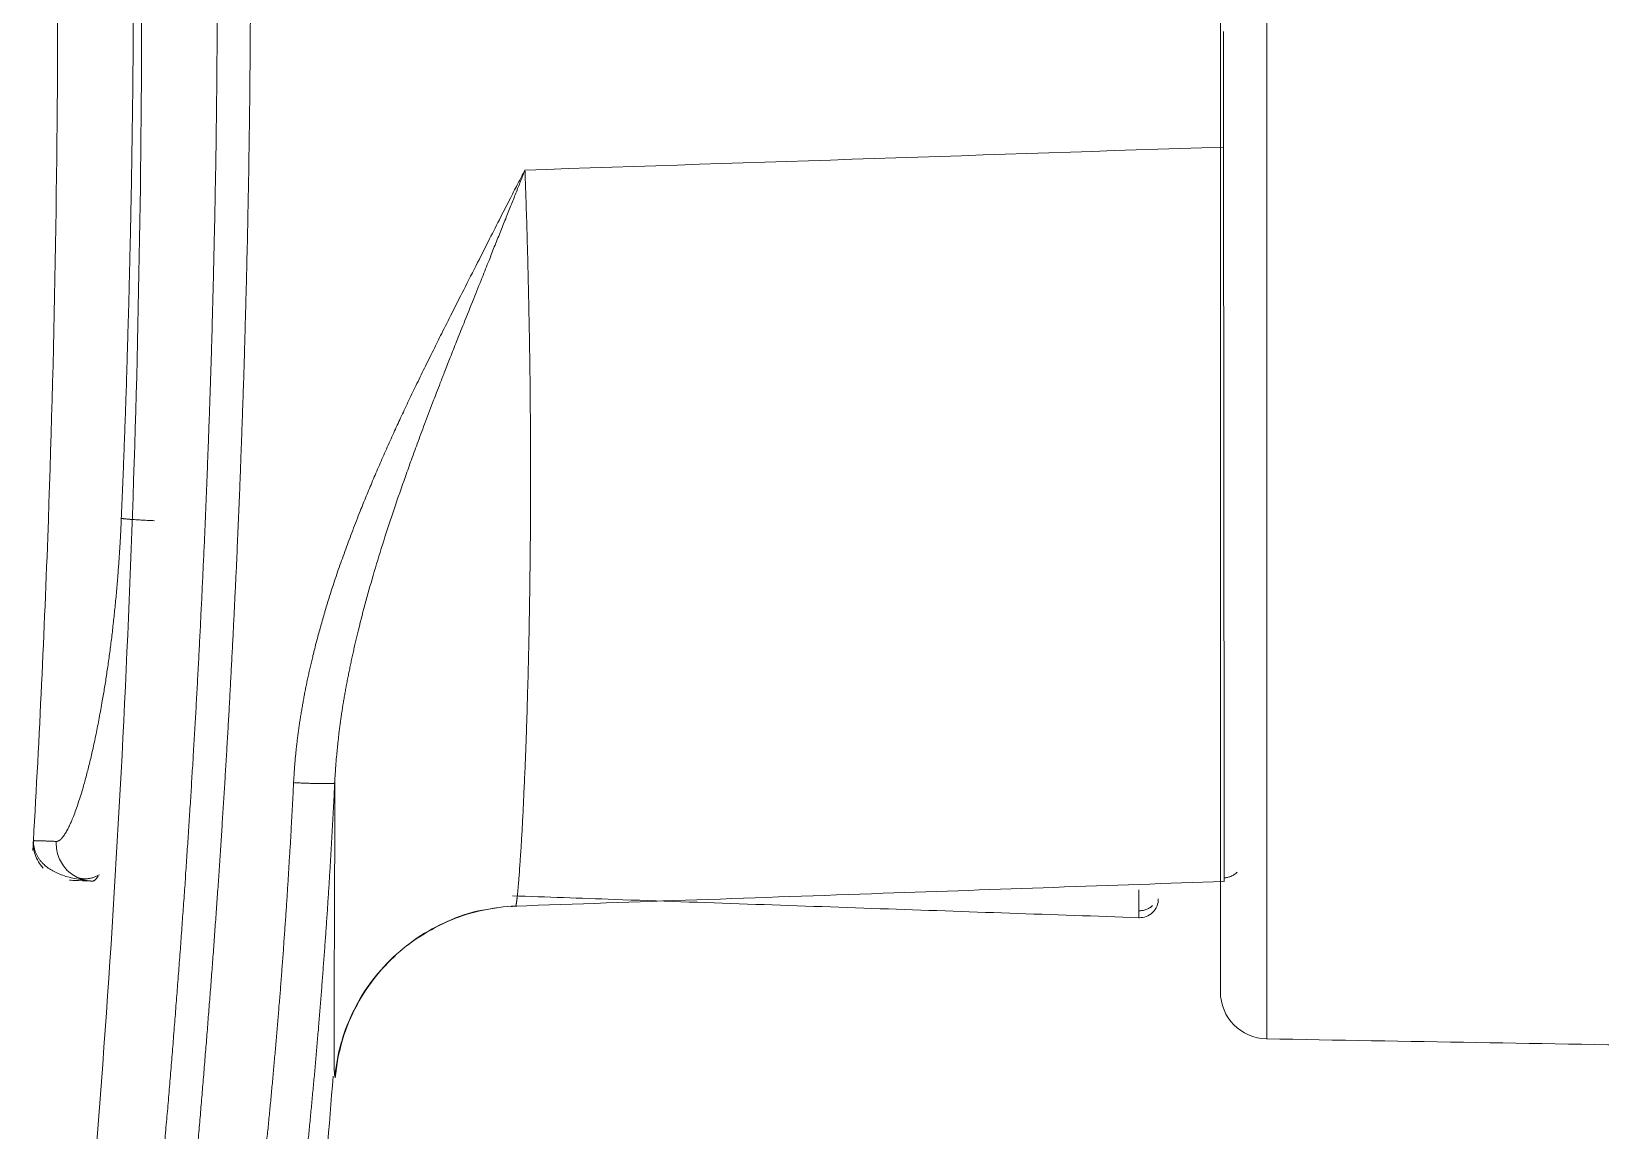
# Model space of a CAD drawing. Header units: millimetres. Extents: x 13235 to 13829, y -4257 to -3417.
# Drawn here: x 13687.37 to 13697.81, y -3950.58 to -3943.27 of the extents above; entities that cross this region are included whole.
import ezdxf

# ---------------------------------------------------------------- set-up
doc = ezdxf.new("R2010")
doc.units = ezdxf.units.MM
doc.header["$LTSCALE"] = 0.1
doc.layers.get('0').update_dxf_attribs({"lineweight": 15})

msp = doc.modelspace()

# ---------------------------------------------------------------- linework, layer by layer
at = {"linetype": 'Continuous', "lineweight": 18, "extrusion": (-1, -2.22045e-16, 0)}
msp.add_line((13695.285, -3949.659), (13695.285, -3943.037), dxfattribs=at)
at = {"linetype": 'Continuous', "lineweight": 13, "extrusion": (-1, -2.22045e-16, 0)}
msp.add_line((13695.592, -3949.972), (13695.592, -3943.037), dxfattribs=at)
at = {"linetype": 'Continuous', "lineweight": 18}
msp.add_arc((13695.597, -3949.659), 0.313, 180, 269, dxfattribs=at)
msp.add_ellipse((13694.746, -3949.041), major_axis=(0.125, 0), ratio=1, start_param=4.677499, end_param=4.712396, dxfattribs=at)
at = {"linetype": 'Continuous', "lineweight": 13}
msp.add_ellipse((13595.159, -3941.397), major_axis=(-94.237, 8.825), ratio=0.000161, start_param=3.134269, end_param=3.148947, dxfattribs=at)
at = {"linetype": 'Continuous', "lineweight": 18}
for points, knots in [([(13687.954, -3937.583), (13687.986, -3938.146), (13688.07, -3939.929), (13688.13, -3942.935), (13688.065, -3946.599), (13687.863, -3950.258), (13687.603, -3953.051), (13687.418, -3954.624), (13687.374, -3954.985)], [0, 0, 0, 0, 0.09703, 0.307158, 0.517296, 0.727433, 0.937571, 1, 1, 1, 1]), ([(13687.397, -3937.621), (13687.429, -3938.184), (13687.513, -3939.967), (13687.571, -3942.973), (13687.515, -3946.111), (13687.424, -3948.025), (13687.383, -3948.719)], [0, 0, 0, 0, 0.15234, 0.482248, 0.812171, 1, 1, 1, 1]), ([(13689.118, -3948.268), (13689.118, -3948.263), (13689.119, -3948.252), (13689.12, -3948.237), (13689.121, -3948.221), (13689.122, -3948.206), (13689.123, -3948.19), (13689.124, -3948.175), (13689.125, -3948.159), (13689.126, -3948.143), (13689.128, -3948.127), (13689.129, -3948.112), (13689.13, -3948.096), (13689.132, -3948.08), (13689.134, -3948.064), (13689.135, -3948.048), (13689.137, -3948.032), (13689.139, -3948.016), (13689.141, -3947.999), (13689.143, -3947.983), (13689.145, -3947.967), (13689.147, -3947.951), (13689.149, -3947.934), (13689.151, -3947.918), (13689.154, -3947.901), (13689.156, -3947.885), (13689.158, -3947.868), (13689.161, -3947.852), (13689.163, -3947.835), (13689.166, -3947.819), (13689.169, -3947.802), (13689.172, -3947.785), (13689.175, -3947.768), (13689.178, -3947.751), (13689.181, -3947.734), (13689.184, -3947.717), (13689.187, -3947.7), (13689.19, -3947.683), (13689.193, -3947.666), (13689.197, -3947.649), (13689.2, -3947.632), (13689.204, -3947.615), (13689.207, -3947.597), (13689.211, -3947.58), (13689.215, -3947.563), (13689.219, -3947.545), (13689.222, -3947.528), (13689.226, -3947.51), (13689.23, -3947.493), (13689.234, -3947.475), (13689.239, -3947.457), (13689.243, -3947.44), (13689.253, -3947.398), (13689.27, -3947.331), (13689.295, -3947.239), (13689.322, -3947.145), (13689.35, -3947.051), (13689.383, -3946.948), (13689.421, -3946.836), (13689.465, -3946.714), (13689.512, -3946.589), (13689.557, -3946.471), (13689.602, -3946.362), (13689.644, -3946.26), (13689.689, -3946.156), (13689.736, -3946.049), (13689.783, -3945.944), (13689.831, -3945.84), (13689.88, -3945.736), (13689.933, -3945.626), (13689.989, -3945.51), (13690.047, -3945.395), (13690.107, -3945.273), (13690.175, -3945.139), (13690.254, -3944.982), (13690.338, -3944.817), (13690.42, -3944.656), (13690.482, -3944.534), (13690.529, -3944.443), (13690.559, -3944.383), (13690.587, -3944.329), (13690.611, -3944.283), (13690.631, -3944.245), (13690.645, -3944.217), (13690.654, -3944.2), (13690.657, -3944.194)], [0, 0, 0, 0, 0.003513, 0.007037, 0.010573, 0.014121, 0.017681, 0.021252, 0.024836, 0.028431, 0.032038, 0.035658, 0.039289, 0.042933, 0.046589, 0.050257, 0.053938, 0.057632, 0.061337, 0.065056, 0.068787, 0.072531, 0.076287, 0.080057, 0.083839, 0.087634, 0.091442, 0.095263, 0.099098, 0.102945, 0.106806, 0.110679, 0.114567, 0.118467, 0.122381, 0.126308, 0.130249, 0.134204, 0.138172, 0.142154, 0.146149, 0.150158, 0.154181, 0.158218, 0.162269, 0.166333, 0.170412, 0.174505, 0.178611, 0.182732, 0.186867, 0.191016, 0.19518, 0.216517, 0.238241, 0.260358, 0.282873, 0.305791, 0.334353, 0.363837, 0.394252, 0.425603, 0.450036, 0.475178, 0.50103, 0.527596, 0.554878, 0.579627, 0.605897, 0.633689, 0.663005, 0.693845, 0.721999, 0.756127, 0.796229, 0.842305, 0.882583, 0.91999, 0.936121, 0.951982, 0.966045, 0.977879, 0.987482, 0.994856, 1, 1, 1, 1]), ([(13687.387, -3948.651), (13687.385, -3948.684), (13687.391, -3948.733), (13687.419, -3948.795), (13687.44, -3948.823), (13687.452, -3948.836)], [0, 0, 0, 0, 0.477849, 0.736197, 1, 1, 1, 1]), ([(13687.539, -3948.659), (13687.538, -3948.689), (13687.545, -3948.754), (13687.598, -3948.847), (13687.686, -3948.909), (13687.749, -3948.922), (13687.779, -3948.923)], [0, 0, 0, 0, 0.25, 0.5, 0.75, 1, 1, 1, 1]), ([(13695.308, -3948.901), (13695.316, -3948.901), (13695.331, -3948.899), (13695.354, -3948.892), (13695.376, -3948.88), (13695.389, -3948.87), (13695.395, -3948.863)], [0, 0, 0, 0, 0.233632, 0.48051, 0.737734, 1, 1, 1, 1]), ([(13687.779, -3948.923), (13687.678, -3948.919), (13687.622, -3948.917), (13687.629, -3948.917), (13687.63, -3948.917)], [0, 0, 0, 0, 0.890721, 1, 1, 1, 1]), ([(13695.309, -3948.925), (13694.555, -3948.951), (13693.386, -3948.992), (13691.809, -3949.047), (13690.996, -3949.075), (13690.594, -3949.089)], [0, 0, 0, 0, 0.480906, 0.743568, 1, 1, 1, 1]), ([(13694.742, -3949.166), (13694.742, -3949.166), (13694.742, -3949.166), (13694.742, -3949.166), (13694.742, -3949.166), (13694.742, -3949.166), (13694.742, -3949.165), (13694.742, -3949.165), (13694.742, -3949.165), (13694.742, -3949.164), (13694.742, -3949.163), (13694.742, -3949.163), (13694.742, -3949.162), (13694.742, -3949.161), (13694.742, -3949.16), (13694.742, -3949.159), (13694.742, -3949.158), (13694.742, -3949.157), (13694.742, -3949.156), (13694.742, -3949.155), (13694.742, -3949.154), (13694.742, -3949.152), (13694.742, -3949.151), (13694.742, -3949.149), (13694.742, -3949.148), (13694.742, -3949.146), (13694.742, -3949.144), (13694.742, -3949.142), (13694.742, -3949.14), (13694.742, -3949.138), (13694.742, -3949.136), (13694.742, -3949.134), (13694.742, -3949.132), (13694.742, -3949.129), (13694.742, -3949.127), (13694.742, -3949.124), (13694.742, -3949.122), (13694.742, -3949.119), (13694.742, -3949.116), (13694.742, -3949.114), (13694.742, -3949.111), (13694.742, -3949.108), (13694.742, -3949.105), (13694.742, -3949.102), (13694.742, -3949.098), (13694.742, -3949.095), (13694.742, -3949.092), (13694.742, -3949.088), (13694.742, -3949.084), (13694.742, -3949.081), (13694.742, -3949.077), (13694.742, -3949.073), (13694.742, -3949.069), (13694.742, -3949.065), (13694.742, -3949.061), (13694.742, -3949.057), (13694.742, -3949.053), (13694.742, -3949.048), (13694.742, -3949.044), (13694.742, -3949.039), (13694.742, -3949.035), (13694.742, -3949.03), (13694.742, -3949.025), (13694.742, -3949.02), (13694.742, -3949.016), (13694.742, -3949.01), (13694.742, -3949.005), (13694.742, -3949), (13694.742, -3948.995), (13694.742, -3948.989), (13694.742, -3948.985), (13694.742, -3948.982), (13694.742, -3948.981)], [0, 0, 0, 0, 0.013405, 0.026842, 0.04031, 0.053809, 0.06734, 0.080901, 0.094494, 0.108117, 0.12177, 0.135454, 0.149169, 0.162913, 0.176688, 0.190492, 0.204326, 0.21819, 0.232083, 0.246005, 0.259957, 0.273938, 0.287948, 0.301987, 0.316056, 0.330152, 0.344278, 0.358432, 0.372615, 0.386827, 0.401067, 0.415335, 0.429632, 0.443957, 0.45831, 0.472692, 0.487102, 0.501539, 0.516005, 0.530497, 0.545017, 0.559564, 0.574138, 0.588738, 0.603364, 0.618017, 0.632695, 0.647399, 0.662128, 0.676883, 0.691662, 0.706467, 0.721296, 0.736149, 0.751027, 0.765929, 0.780855, 0.795805, 0.810778, 0.825774, 0.840794, 0.855837, 0.870903, 0.885992, 0.901104, 0.916238, 0.931395, 0.946573, 0.961775, 0.976998, 0.992243, 1, 1, 1, 1]), ([(13694.742, -3949.166), (13694.169, -3949.146), (13693.009, -3949.106), (13691.615, -3949.057), (13690.801, -3949.029), (13690.575, -3949.021)], [0, 0, 0, 0, 0.413596, 0.837238, 1, 1, 1, 1]), ([(13694.741, -3949.12), (13694.749, -3949.12), (13694.765, -3949.119), (13694.789, -3949.113), (13694.813, -3949.102), (13694.827, -3949.091), (13694.833, -3949.085)], [0, 0, 0, 0, 0.232161, 0.478681, 0.73658, 1, 1, 1, 1]), ([(13694.746, -3949.166), (13694.76, -3949.166), (13694.791, -3949.161), (13694.836, -3949.134), (13694.866, -3949.089), (13694.871, -3949.056), (13694.871, -3949.041)], [0, 0, 0, 0, 0.231608, 0.487913, 0.744217, 1, 1, 1, 1]), ([(13689.395, -3950.232), (13689.403, -3950.144), (13689.435, -3949.977), (13689.532, -3949.744), (13689.665, -3949.546), (13689.863, -3949.342), (13690.135, -3949.183), (13690.3, -3949.127), (13690.376, -3949.116)], [0, 0, 0, 0, 0.143411, 0.284003, 0.418939, 0.546573, 0.779877, 1, 1, 1, 1]), ([(13688.695, -3955.009), (13688.78, -3954.581), (13689.012, -3953.324), (13689.253, -3951.727), (13689.356, -3950.554), (13689.381, -3950.221)], [0, 0, 0, 0, 0.270129, 0.79263, 1, 1, 1, 1])]:
    msp.add_open_spline(points, degree=3, knots=knots, dxfattribs=at)
at = {"linetype": 'Continuous', "lineweight": 13}
for points, knots in [([(13687.972, -3946.51), (13687.973, -3946.487), (13687.975, -3946.441), (13687.978, -3946.372), (13687.981, -3946.304), (13687.984, -3946.235), (13687.986, -3946.167), (13687.989, -3946.098), (13687.991, -3946.03), (13687.994, -3945.961), (13687.996, -3945.892), (13687.999, -3945.824), (13688.001, -3945.755), (13688.004, -3945.687), (13688.006, -3945.618), (13688.008, -3945.549), (13688.01, -3945.481), (13688.012, -3945.412), (13688.014, -3945.344), (13688.016, -3945.275), (13688.018, -3945.206), (13688.02, -3945.138), (13688.022, -3945.069), (13688.024, -3945.001), (13688.025, -3944.932), (13688.027, -3944.863), (13688.029, -3944.795), (13688.03, -3944.726), (13688.032, -3944.658), (13688.033, -3944.589), (13688.035, -3944.52), (13688.036, -3944.452), (13688.037, -3944.383), (13688.039, -3944.315), (13688.04, -3944.246), (13688.041, -3944.177), (13688.042, -3944.109), (13688.043, -3944.04), (13688.044, -3943.972), (13688.045, -3943.903), (13688.046, -3943.834), (13688.047, -3943.766), (13688.048, -3943.697), (13688.048, -3943.629), (13688.049, -3943.56), (13688.05, -3943.491), (13688.05, -3943.423), (13688.051, -3943.354), (13688.051, -3943.286), (13688.052, -3943.217), (13688.052, -3943.148), (13688.052, -3943.08), (13688.053, -3943.011), (13688.053, -3942.942), (13688.053, -3942.874), (13688.053, -3942.805), (13688.053, -3942.737), (13688.053, -3942.668), (13688.053, -3942.599), (13688.053, -3942.531), (13688.053, -3942.462), (13688.053, -3942.394), (13688.053, -3942.325), (13688.052, -3942.256), (13688.052, -3942.188), (13688.052, -3942.119), (13688.051, -3942.051), (13688.051, -3941.982), (13688.05, -3941.913), (13688.049, -3941.845), (13688.049, -3941.776), (13688.048, -3941.708), (13688.047, -3941.639), (13688.046, -3941.57), (13688.046, -3941.502), (13688.045, -3941.433), (13688.044, -3941.365), (13688.043, -3941.296), (13688.042, -3941.227), (13688.04, -3941.159), (13688.039, -3941.09), (13688.038, -3941.022), (13688.037, -3940.953), (13688.035, -3940.885), (13688.034, -3940.816), (13688.033, -3940.747), (13688.031, -3940.679), (13688.029, -3940.61), (13688.028, -3940.542), (13688.026, -3940.473), (13688.024, -3940.405), (13688.023, -3940.336), (13688.021, -3940.267), (13688.019, -3940.199), (13688.017, -3940.13), (13688.015, -3940.062), (13688.013, -3939.993), (13688.012, -3939.948), (13688.011, -3939.925)], [0, 0, 0, 0, 0.010424, 0.020848, 0.031272, 0.041696, 0.052119, 0.062543, 0.072966, 0.083389, 0.093812, 0.104234, 0.114657, 0.125079, 0.135501, 0.145923, 0.156345, 0.166767, 0.177188, 0.187609, 0.19803, 0.208451, 0.218872, 0.229293, 0.239713, 0.250133, 0.260553, 0.270973, 0.281393, 0.291813, 0.302232, 0.312651, 0.32307, 0.333489, 0.343908, 0.354327, 0.364745, 0.375164, 0.385582, 0.396, 0.406418, 0.416835, 0.427253, 0.43767, 0.448087, 0.458504, 0.468921, 0.479338, 0.489755, 0.500171, 0.510588, 0.521004, 0.53142, 0.541836, 0.552251, 0.562667, 0.573083, 0.583498, 0.593913, 0.604328, 0.614743, 0.625158, 0.635572, 0.645987, 0.656401, 0.666815, 0.677229, 0.687643, 0.698057, 0.708471, 0.718884, 0.729297, 0.739711, 0.750124, 0.760537, 0.77095, 0.781362, 0.791775, 0.802187, 0.8126, 0.823012, 0.833424, 0.843836, 0.854248, 0.864659, 0.875071, 0.885482, 0.895894, 0.906305, 0.916716, 0.927127, 0.937538, 0.947948, 0.958359, 0.968769, 0.97918, 0.98959, 1, 1, 1, 1]), ([(13688.115, -3952.169), (13688.117, -3952.145), (13688.122, -3952.097), (13688.13, -3952.026), (13688.137, -3951.955), (13688.144, -3951.883), (13688.152, -3951.812), (13688.159, -3951.74), (13688.166, -3951.669), (13688.173, -3951.597), (13688.18, -3951.526), (13688.187, -3951.455), (13688.194, -3951.383), (13688.201, -3951.312), (13688.208, -3951.24), (13688.214, -3951.169), (13688.221, -3951.097), (13688.228, -3951.025), (13688.234, -3950.954), (13688.241, -3950.882), (13688.247, -3950.811), (13688.254, -3950.739), (13688.26, -3950.667), (13688.266, -3950.596), (13688.272, -3950.524), (13688.279, -3950.453), (13688.285, -3950.381), (13688.291, -3950.309), (13688.297, -3950.237), (13688.303, -3950.166), (13688.309, -3950.094), (13688.315, -3950.022), (13688.32, -3949.951), (13688.326, -3949.879), (13688.332, -3949.807), (13688.337, -3949.735), (13688.343, -3949.663), (13688.348, -3949.592), (13688.354, -3949.52), (13688.359, -3949.448), (13688.365, -3949.376), (13688.37, -3949.304), (13688.375, -3949.232), (13688.38, -3949.16), (13688.385, -3949.089), (13688.391, -3949.017), (13688.396, -3948.945), (13688.4, -3948.873), (13688.405, -3948.801), (13688.41, -3948.729), (13688.415, -3948.657), (13688.42, -3948.585), (13688.424, -3948.513), (13688.429, -3948.441), (13688.434, -3948.369), (13688.438, -3948.297), (13688.442, -3948.225), (13688.447, -3948.153), (13688.451, -3948.08), (13688.455, -3948.008), (13688.46, -3947.936), (13688.464, -3947.864), (13688.468, -3947.792), (13688.472, -3947.72), (13688.476, -3947.648), (13688.48, -3947.576), (13688.484, -3947.503), (13688.488, -3947.431), (13688.491, -3947.359), (13688.495, -3947.287), (13688.499, -3947.215), (13688.502, -3947.142), (13688.506, -3947.07), (13688.509, -3946.998), (13688.513, -3946.926), (13688.516, -3946.853), (13688.519, -3946.781), (13688.523, -3946.709), (13688.526, -3946.636), (13688.529, -3946.564), (13688.532, -3946.492), (13688.535, -3946.419), (13688.538, -3946.347), (13688.541, -3946.275), (13688.544, -3946.202), (13688.546, -3946.13), (13688.55, -3946.037), (13688.554, -3945.924), (13688.559, -3945.791), (13688.563, -3945.657), (13688.568, -3945.524), (13688.572, -3945.391), (13688.576, -3945.257), (13688.579, -3945.124), (13688.583, -3944.991), (13688.586, -3944.857), (13688.589, -3944.724), (13688.592, -3944.59), (13688.595, -3944.457), (13688.597, -3944.324), (13688.6, -3944.19), (13688.602, -3944.057), (13688.604, -3943.924), (13688.605, -3943.79), (13688.607, -3943.657), (13688.608, -3943.523), (13688.609, -3943.39), (13688.61, -3943.257), (13688.611, -3943.123), (13688.612, -3942.99), (13688.612, -3942.857), (13688.612, -3942.723), (13688.612, -3942.59), (13688.612, -3942.457), (13688.611, -3942.323), (13688.611, -3942.19), (13688.61, -3942.057), (13688.609, -3941.923), (13688.608, -3941.79), (13688.606, -3941.657), (13688.605, -3941.524), (13688.603, -3941.39), (13688.601, -3941.257), (13688.599, -3941.124), (13688.596, -3940.991), (13688.594, -3940.857), (13688.591, -3940.724), (13688.588, -3940.591), (13688.585, -3940.458), (13688.581, -3940.324), (13688.578, -3940.191), (13688.574, -3940.058), (13688.571, -3939.969), (13688.57, -3939.925)], [0, 0, 0, 0, 0.005857, 0.011715, 0.017574, 0.023433, 0.029293, 0.035153, 0.041014, 0.046875, 0.052737, 0.0586, 0.064463, 0.070327, 0.076191, 0.082056, 0.087922, 0.093788, 0.099655, 0.105522, 0.11139, 0.117259, 0.123128, 0.128997, 0.134868, 0.140739, 0.14661, 0.152482, 0.158355, 0.164228, 0.170102, 0.175976, 0.181851, 0.187727, 0.193603, 0.19948, 0.205358, 0.211236, 0.217114, 0.222994, 0.228873, 0.234754, 0.240635, 0.246517, 0.252399, 0.258282, 0.264165, 0.270049, 0.275934, 0.281819, 0.287705, 0.293591, 0.299479, 0.305366, 0.311255, 0.317143, 0.323033, 0.328923, 0.334814, 0.340705, 0.346597, 0.35249, 0.358383, 0.364277, 0.370171, 0.376066, 0.381962, 0.387858, 0.393755, 0.399652, 0.40555, 0.411449, 0.417349, 0.423248, 0.429149, 0.43505, 0.440952, 0.446854, 0.452757, 0.458661, 0.464565, 0.47047, 0.476376, 0.482282, 0.488189, 0.494096, 0.500004, 0.510886, 0.521768, 0.532649, 0.54353, 0.55441, 0.565289, 0.576168, 0.587046, 0.597923, 0.6088, 0.619677, 0.630553, 0.641428, 0.652302, 0.663176, 0.67405, 0.684923, 0.695795, 0.706667, 0.717538, 0.728409, 0.739279, 0.750148, 0.761017, 0.771886, 0.782754, 0.793621, 0.804488, 0.815354, 0.82622, 0.837085, 0.847949, 0.858814, 0.869677, 0.88054, 0.891403, 0.902265, 0.913126, 0.923987, 0.934848, 0.945708, 0.956567, 0.967426, 0.978285, 0.989143, 1, 1, 1, 1]), ([(13688.79, -3939.92), (13688.79, -3939.944), (13688.792, -3939.992), (13688.794, -3940.064), (13688.796, -3940.137), (13688.798, -3940.209), (13688.8, -3940.282), (13688.802, -3940.354), (13688.804, -3940.426), (13688.805, -3940.499), (13688.807, -3940.571), (13688.809, -3940.644), (13688.81, -3940.716), (13688.812, -3940.788), (13688.814, -3940.861), (13688.815, -3940.933), (13688.816, -3941.006), (13688.818, -3941.078), (13688.819, -3941.15), (13688.82, -3941.223), (13688.821, -3941.295), (13688.822, -3941.368), (13688.823, -3941.44), (13688.824, -3941.512), (13688.825, -3941.585), (13688.826, -3941.657), (13688.827, -3941.73), (13688.828, -3941.802), (13688.828, -3941.874), (13688.829, -3941.947), (13688.83, -3942.019), (13688.83, -3942.092), (13688.831, -3942.164), (13688.831, -3942.236), (13688.831, -3942.309), (13688.832, -3942.381), (13688.832, -3942.454), (13688.832, -3942.526), (13688.832, -3942.598), (13688.832, -3942.671), (13688.832, -3942.743), (13688.832, -3942.816), (13688.832, -3942.888), (13688.832, -3942.96), (13688.832, -3943.033), (13688.831, -3943.105), (13688.831, -3943.178), (13688.83, -3943.25), (13688.83, -3943.322), (13688.829, -3943.395), (13688.829, -3943.467), (13688.828, -3943.54), (13688.827, -3943.612), (13688.827, -3943.684), (13688.826, -3943.757), (13688.825, -3943.829), (13688.824, -3943.901), (13688.823, -3943.974), (13688.822, -3944.046), (13688.821, -3944.119), (13688.82, -3944.191), (13688.819, -3944.263), (13688.817, -3944.336), (13688.816, -3944.408), (13688.814, -3944.481), (13688.813, -3944.553), (13688.812, -3944.625), (13688.81, -3944.698), (13688.808, -3944.77), (13688.807, -3944.842), (13688.805, -3944.915), (13688.803, -3944.987), (13688.801, -3945.06), (13688.799, -3945.132), (13688.797, -3945.204), (13688.795, -3945.277), (13688.793, -3945.349), (13688.791, -3945.421), (13688.789, -3945.494), (13688.787, -3945.566), (13688.784, -3945.639), (13688.782, -3945.711), (13688.779, -3945.783), (13688.777, -3945.856), (13688.774, -3945.928), (13688.772, -3946), (13688.768, -3946.093), (13688.764, -3946.207), (13688.759, -3946.34), (13688.753, -3946.474), (13688.747, -3946.608), (13688.742, -3946.742), (13688.736, -3946.875), (13688.729, -3947.009), (13688.723, -3947.143), (13688.716, -3947.276), (13688.709, -3947.41), (13688.702, -3947.543), (13688.695, -3947.677), (13688.688, -3947.811), (13688.68, -3947.944), (13688.672, -3948.078), (13688.664, -3948.211), (13688.656, -3948.345), (13688.647, -3948.478), (13688.639, -3948.611), (13688.63, -3948.745), (13688.621, -3948.878), (13688.612, -3949.011), (13688.602, -3949.145), (13688.593, -3949.278), (13688.583, -3949.411), (13688.573, -3949.545), (13688.563, -3949.678), (13688.552, -3949.811), (13688.542, -3949.944), (13688.531, -3950.077), (13688.52, -3950.21), (13688.509, -3950.344), (13688.498, -3950.477), (13688.486, -3950.61), (13688.474, -3950.743), (13688.462, -3950.876), (13688.45, -3951.009), (13688.438, -3951.142), (13688.426, -3951.275), (13688.413, -3951.408), (13688.4, -3951.54), (13688.387, -3951.673), (13688.374, -3951.806), (13688.36, -3951.939), (13688.346, -3952.072), (13688.337, -3952.16), (13688.333, -3952.205)], [0, 0, 0, 0, 0.005884, 0.011767, 0.017651, 0.023534, 0.029418, 0.035301, 0.041184, 0.047067, 0.052949, 0.058832, 0.064715, 0.070597, 0.076479, 0.082362, 0.088244, 0.094126, 0.100008, 0.105889, 0.111771, 0.117653, 0.123535, 0.129416, 0.135298, 0.141179, 0.14706, 0.152942, 0.158823, 0.164704, 0.170585, 0.176467, 0.182348, 0.188229, 0.19411, 0.199991, 0.205872, 0.211753, 0.217634, 0.223515, 0.229396, 0.235277, 0.241158, 0.247039, 0.252921, 0.258802, 0.264683, 0.270564, 0.276445, 0.282326, 0.288208, 0.294089, 0.29997, 0.305852, 0.311733, 0.317615, 0.323497, 0.329378, 0.33526, 0.341142, 0.347024, 0.352906, 0.358788, 0.36467, 0.370552, 0.376435, 0.382317, 0.3882, 0.394083, 0.399966, 0.405849, 0.411732, 0.417615, 0.423498, 0.429382, 0.435265, 0.441149, 0.447033, 0.452917, 0.458802, 0.464686, 0.470571, 0.476455, 0.48234, 0.488226, 0.494111, 0.499996, 0.510879, 0.52176, 0.532641, 0.543521, 0.5544, 0.565278, 0.576155, 0.587031, 0.597907, 0.608782, 0.619656, 0.630529, 0.641402, 0.652275, 0.663146, 0.674017, 0.684888, 0.695758, 0.706627, 0.717496, 0.728364, 0.739232, 0.7501, 0.760967, 0.771834, 0.782701, 0.793567, 0.804433, 0.815299, 0.826164, 0.837029, 0.847894, 0.858759, 0.869624, 0.880489, 0.891353, 0.902218, 0.913082, 0.923947, 0.934811, 0.945676, 0.95654, 0.967405, 0.97827, 0.989135, 1, 1, 1, 1]), ([(13695.309, -3948.925), (13695.309, -3948.925), (13695.309, -3948.925), (13695.309, -3948.925), (13695.309, -3948.924), (13695.309, -3948.924), (13695.309, -3948.924), (13695.309, -3948.924), (13695.309, -3948.923), (13695.309, -3948.923), (13695.309, -3948.922), (13695.309, -3948.922), (13695.309, -3948.921), (13695.309, -3948.92), (13695.309, -3948.919), (13695.309, -3948.918), (13695.309, -3948.917), (13695.309, -3948.916), (13695.309, -3948.915), (13695.309, -3948.914), (13695.309, -3948.913), (13695.309, -3948.911), (13695.309, -3948.91), (13695.309, -3948.909), (13695.309, -3948.907), (13695.309, -3948.905), (13695.309, -3948.904), (13695.309, -3948.902), (13695.309, -3948.9), (13695.309, -3948.898), (13695.309, -3948.896), (13695.309, -3948.894), (13695.309, -3948.892), (13695.309, -3948.89), (13695.309, -3948.888), (13695.309, -3948.885), (13695.309, -3948.883), (13695.309, -3948.88), (13695.309, -3948.878), (13695.309, -3948.875), (13695.309, -3948.872), (13695.309, -3948.869), (13695.309, -3948.867), (13695.309, -3948.864), (13695.309, -3948.86), (13695.309, -3948.857), (13695.309, -3948.854), (13695.309, -3948.851), (13695.309, -3948.847), (13695.309, -3948.844), (13695.309, -3948.84), (13695.309, -3948.837), (13695.309, -3948.833), (13695.309, -3948.829), (13695.309, -3948.825), (13695.309, -3948.821), (13695.309, -3948.817), (13695.309, -3948.813), (13695.309, -3948.809), (13695.309, -3948.804), (13695.309, -3948.8), (13695.309, -3948.796), (13695.309, -3948.791), (13695.309, -3948.786), (13695.309, -3948.781), (13695.309, -3948.777), (13695.309, -3948.772), (13695.309, -3948.767), (13695.309, -3948.762), (13695.309, -3948.756), (13695.309, -3948.751), (13695.309, -3948.746), (13695.309, -3948.74), (13695.309, -3948.735), (13695.309, -3948.729), (13695.309, -3948.723), (13695.309, -3948.717), (13695.309, -3948.712), (13695.309, -3948.705), (13695.309, -3948.699), (13695.309, -3948.693), (13695.309, -3948.687), (13695.309, -3948.681), (13695.309, -3948.674), (13695.309, -3948.667), (13695.309, -3948.661), (13695.309, -3948.654), (13695.309, -3948.647), (13695.309, -3948.64), (13695.309, -3948.633), (13695.309, -3948.626), (13695.309, -3948.619), (13695.309, -3948.612), (13695.309, -3948.604), (13695.309, -3948.597), (13695.309, -3948.589), (13695.309, -3948.581), (13695.309, -3948.573), (13695.309, -3948.566), (13695.309, -3948.558), (13695.309, -3948.549), (13695.309, -3948.541), (13695.309, -3948.533), (13695.309, -3948.525), (13695.309, -3948.516), (13695.309, -3948.507), (13695.309, -3948.499), (13695.309, -3948.49), (13695.309, -3948.481), (13695.309, -3948.472), (13695.309, -3948.463), (13695.309, -3948.454), (13695.309, -3948.445), (13695.309, -3948.435), (13695.309, -3948.426), (13695.309, -3948.416), (13695.309, -3948.407), (13695.309, -3948.397), (13695.309, -3948.387), (13695.309, -3948.377), (13695.309, -3948.367), (13695.309, -3948.357), (13695.309, -3948.347), (13695.309, -3948.336), (13695.309, -3948.326), (13695.309, -3948.315), (13695.309, -3948.304), (13695.309, -3948.294), (13695.309, -3948.283), (13695.309, -3948.272), (13695.309, -3948.261), (13695.309, -3948.25), (13695.309, -3948.238), (13695.309, -3948.227), (13695.309, -3948.216), (13695.309, -3948.204), (13695.309, -3948.193), (13695.309, -3948.181), (13695.309, -3948.169), (13695.309, -3948.157), (13695.309, -3948.145), (13695.309, -3948.133), (13695.309, -3948.121), (13695.309, -3948.108), (13695.309, -3948.096), (13695.309, -3948.083), (13695.308, -3948.071), (13695.308, -3948.058), (13695.308, -3948.045), (13695.308, -3948.032), (13695.308, -3948.019), (13695.308, -3948.006), (13695.308, -3947.993), (13695.308, -3947.979), (13695.308, -3947.966), (13695.308, -3947.952), (13695.308, -3947.939), (13695.308, -3947.925), (13695.308, -3947.911), (13695.308, -3947.897), (13695.308, -3947.883), (13695.308, -3947.869), (13695.308, -3947.855), (13695.308, -3947.841), (13695.308, -3947.826), (13695.308, -3947.812), (13695.308, -3947.797), (13695.308, -3947.782), (13695.308, -3947.768), (13695.308, -3947.753), (13695.308, -3947.738), (13695.308, -3947.723), (13695.308, -3947.708), (13695.308, -3947.692), (13695.308, -3947.677), (13695.308, -3947.662), (13695.308, -3947.646), (13695.308, -3947.631), (13695.308, -3947.615), (13695.308, -3947.599), (13695.308, -3947.583), (13695.308, -3947.567), (13695.308, -3947.551), (13695.308, -3947.535), (13695.308, -3947.519), (13695.308, -3947.437), (13695.308, -3947.276), (13695.307, -3947.011), (13695.307, -3946.698), (13695.307, -3946.332), (13695.306, -3946.041), (13695.306, -3945.849), (13695.306, -3945.776), (13695.306, -3945.704), (13695.306, -3945.633), (13695.306, -3945.563), (13695.306, -3945.495), (13695.306, -3945.427), (13695.306, -3945.36), (13695.306, -3945.295), (13695.306, -3945.231), (13695.306, -3945.168), (13695.306, -3945.106), (13695.305, -3945.046), (13695.305, -3944.987), (13695.305, -3944.929), (13695.305, -3944.872), (13695.305, -3944.817), (13695.305, -3944.763), (13695.305, -3944.71), (13695.305, -3944.659), (13695.305, -3944.609), (13695.305, -3944.56), (13695.305, -3944.512), (13695.305, -3944.466), (13695.305, -3944.421), (13695.305, -3944.377), (13695.305, -3944.335), (13695.305, -3944.294), (13695.305, -3944.254), (13695.305, -3944.216), (13695.305, -3944.178), (13695.305, -3944.142), (13695.305, -3944.108), (13695.305, -3944.074), (13695.305, -3944.052), (13695.305, -3944.041)], [0, 0, 0, 0, 0.002311, 0.004627, 0.006947, 0.009273, 0.011604, 0.01394, 0.01628, 0.018626, 0.020977, 0.023332, 0.025693, 0.028058, 0.030428, 0.032803, 0.035183, 0.037568, 0.039958, 0.042353, 0.044753, 0.047157, 0.049566, 0.051981, 0.0544, 0.056823, 0.059252, 0.061686, 0.064124, 0.066567, 0.069015, 0.071468, 0.073926, 0.076389, 0.078856, 0.081328, 0.083805, 0.086287, 0.088773, 0.091265, 0.093761, 0.096262, 0.098768, 0.101278, 0.103794, 0.106314, 0.108839, 0.111369, 0.113904, 0.116443, 0.118987, 0.121537, 0.12409, 0.126649, 0.129212, 0.131781, 0.134353, 0.136931, 0.139513, 0.1421, 0.144692, 0.147288, 0.149889, 0.152494, 0.155104, 0.157719, 0.160338, 0.162962, 0.16559, 0.168223, 0.17086, 0.173502, 0.176148, 0.178799, 0.181454, 0.184114, 0.186778, 0.189446, 0.192119, 0.194796, 0.197478, 0.200164, 0.202854, 0.205549, 0.208248, 0.210951, 0.213659, 0.216371, 0.219087, 0.221807, 0.224532, 0.227261, 0.229995, 0.232732, 0.235474, 0.23822, 0.24097, 0.243725, 0.246483, 0.249246, 0.252013, 0.254784, 0.25756, 0.260339, 0.263122, 0.265909, 0.268701, 0.271496, 0.274295, 0.277099, 0.279906, 0.282717, 0.285531, 0.28835, 0.291173, 0.293999, 0.296829, 0.299662, 0.3025, 0.305341, 0.308186, 0.311034, 0.313886, 0.316742, 0.319601, 0.322464, 0.32533, 0.3282, 0.331074, 0.33395, 0.336831, 0.339714, 0.342601, 0.345492, 0.348386, 0.351283, 0.354183, 0.357087, 0.359994, 0.362904, 0.365818, 0.368735, 0.371655, 0.374578, 0.377504, 0.380434, 0.383366, 0.386302, 0.38924, 0.392182, 0.395127, 0.398074, 0.401025, 0.403978, 0.406934, 0.409893, 0.412855, 0.415819, 0.418786, 0.421756, 0.424729, 0.427704, 0.430682, 0.433662, 0.436645, 0.439631, 0.442618, 0.445609, 0.448601, 0.451597, 0.454594, 0.457594, 0.460596, 0.4636, 0.466607, 0.469615, 0.472626, 0.475639, 0.478654, 0.481671, 0.48469, 0.487711, 0.490734, 0.493759, 0.496786, 0.499815, 0.539014, 0.583795, 0.633987, 0.689326, 0.74945, 0.759836, 0.77002, 0.780003, 0.789785, 0.799369, 0.808755, 0.817943, 0.826935, 0.835732, 0.844335, 0.852745, 0.860963, 0.868989, 0.876826, 0.884474, 0.891935, 0.899209, 0.906299, 0.913207, 0.919933, 0.926479, 0.932846, 0.939037, 0.945052, 0.950893, 0.956561, 0.962057, 0.967383, 0.97254, 0.977529, 0.982352, 0.987009, 0.991502, 0.995832, 1, 1, 1, 1]), ([(13690.657, -3944.194), (13690.653, -3944.206), (13690.643, -3944.231), (13690.628, -3944.269), (13690.612, -3944.308), (13690.597, -3944.348), (13690.58, -3944.389), (13690.564, -3944.431), (13690.546, -3944.474), (13690.529, -3944.518), (13690.511, -3944.564), (13690.492, -3944.61), (13690.473, -3944.657), (13690.448, -3944.719), (13690.415, -3944.803), (13690.369, -3944.917), (13690.313, -3945.058), (13690.256, -3945.2), (13690.204, -3945.33), (13690.162, -3945.435), (13690.126, -3945.527), (13690.096, -3945.605), (13690.071, -3945.669), (13690.038, -3945.755), (13689.997, -3945.863), (13689.948, -3945.995), (13689.903, -3946.117), (13689.85, -3946.267), (13689.787, -3946.446), (13689.718, -3946.657), (13689.655, -3946.862), (13689.599, -3947.058), (13689.562, -3947.2), (13689.541, -3947.287), (13689.532, -3947.323), (13689.524, -3947.359), (13689.516, -3947.395), (13689.508, -3947.431), (13689.5, -3947.466), (13689.493, -3947.502), (13689.486, -3947.536), (13689.479, -3947.571), (13689.472, -3947.606), (13689.466, -3947.64), (13689.46, -3947.674), (13689.454, -3947.708), (13689.448, -3947.741), (13689.443, -3947.775), (13689.438, -3947.808), (13689.433, -3947.84), (13689.429, -3947.873), (13689.424, -3947.905), (13689.42, -3947.937), (13689.417, -3947.969), (13689.413, -3948), (13689.41, -3948.031), (13689.407, -3948.062), (13689.404, -3948.093), (13689.401, -3948.123), (13689.399, -3948.153), (13689.397, -3948.183), (13689.395, -3948.213), (13689.393, -3948.242), (13689.392, -3948.261), (13689.392, -3948.271)], [0, 0, 0, 0, 0.009174, 0.018613, 0.028318, 0.03829, 0.048531, 0.05904, 0.069819, 0.080869, 0.092191, 0.103787, 0.115658, 0.127806, 0.149996, 0.178607, 0.21372, 0.255457, 0.285227, 0.311612, 0.334564, 0.35405, 0.370051, 0.382555, 0.418142, 0.451047, 0.481275, 0.508813, 0.562612, 0.614527, 0.664535, 0.712461, 0.758111, 0.766913, 0.77565, 0.784322, 0.792929, 0.801471, 0.809947, 0.818358, 0.826703, 0.834983, 0.843197, 0.851345, 0.859427, 0.867443, 0.875392, 0.883274, 0.891088, 0.898835, 0.906514, 0.914125, 0.921666, 0.929139, 0.936542, 0.943876, 0.95114, 0.958334, 0.965457, 0.97251, 0.97949, 0.986399, 0.993236, 1, 1, 1, 1]), ([(13690.657, -3944.194), (13690.658, -3944.2), (13690.658, -3944.211), (13690.659, -3944.229), (13690.659, -3944.246), (13690.66, -3944.264), (13690.66, -3944.281), (13690.661, -3944.299), (13690.662, -3944.316), (13690.662, -3944.334), (13690.663, -3944.351), (13690.663, -3944.369), (13690.664, -3944.386), (13690.665, -3944.404), (13690.665, -3944.421), (13690.666, -3944.439), (13690.666, -3944.457), (13690.667, -3944.474), (13690.667, -3944.492), (13690.668, -3944.509), (13690.669, -3944.527), (13690.669, -3944.545), (13690.67, -3944.562), (13690.67, -3944.58), (13690.671, -3944.598), (13690.671, -3944.615), (13690.672, -3944.633), (13690.672, -3944.651), (13690.673, -3944.669), (13690.673, -3944.686), (13690.674, -3944.704), (13690.674, -3944.722), (13690.675, -3944.74), (13690.675, -3944.757), (13690.676, -3944.775), (13690.676, -3944.793), (13690.676, -3944.811), (13690.677, -3944.828), (13690.677, -3944.846), (13690.678, -3944.864), (13690.678, -3944.882), (13690.679, -3944.899), (13690.679, -3944.917), (13690.679, -3944.935), (13690.68, -3944.953), (13690.68, -3944.97), (13690.681, -3944.988), (13690.681, -3945.006), (13690.681, -3945.024), (13690.682, -3945.042), (13690.682, -3945.059), (13690.683, -3945.077), (13690.683, -3945.095), (13690.683, -3945.113), (13690.684, -3945.13), (13690.684, -3945.148), (13690.684, -3945.166), (13690.685, -3945.184), (13690.685, -3945.202), (13690.685, -3945.219), (13690.686, -3945.237), (13690.686, -3945.255), (13690.686, -3945.273), (13690.687, -3945.29), (13690.687, -3945.308), (13690.687, -3945.326), (13690.688, -3945.343), (13690.688, -3945.361), (13690.688, -3945.379), (13690.688, -3945.397), (13690.689, -3945.414), (13690.689, -3945.432), (13690.689, -3945.45), (13690.69, -3945.467), (13690.69, -3945.485), (13690.69, -3945.502), (13690.69, -3945.52), (13690.69, -3945.538), (13690.691, -3945.555), (13690.691, -3945.573), (13690.691, -3945.591), (13690.691, -3945.608), (13690.692, -3945.626), (13690.692, -3945.643), (13690.692, -3945.661), (13690.692, -3945.678), (13690.692, -3945.696), (13690.692, -3945.713), (13690.693, -3945.731), (13690.693, -3945.748), (13690.693, -3945.766), (13690.693, -3945.783), (13690.693, -3945.8), (13690.693, -3945.818), (13690.694, -3945.835), (13690.694, -3945.852), (13690.694, -3945.87), (13690.694, -3945.887), (13690.694, -3945.904), (13690.694, -3945.922), (13690.694, -3945.939), (13690.694, -3945.956), (13690.694, -3945.973), (13690.695, -3945.991), (13690.695, -3946.008), (13690.695, -3946.025), (13690.695, -3946.042), (13690.695, -3946.059), (13690.695, -3946.16), (13690.695, -3946.346), (13690.694, -3946.615), (13690.691, -3946.884), (13690.687, -3947.151), (13690.682, -3947.413), (13690.676, -3947.632), (13690.671, -3947.814), (13690.666, -3947.966), (13690.66, -3948.121), (13690.655, -3948.247), (13690.65, -3948.345), (13690.647, -3948.416), (13690.644, -3948.484), (13690.64, -3948.548), (13690.637, -3948.609), (13690.634, -3948.665), (13690.631, -3948.706), (13690.629, -3948.734), (13690.628, -3948.749), (13690.627, -3948.764), (13690.626, -3948.779), (13690.625, -3948.793), (13690.624, -3948.807), (13690.623, -3948.82), (13690.622, -3948.833), (13690.621, -3948.846), (13690.621, -3948.858), (13690.62, -3948.87), (13690.619, -3948.881), (13690.618, -3948.893), (13690.617, -3948.903), (13690.616, -3948.914), (13690.616, -3948.924), (13690.615, -3948.934), (13690.614, -3948.943), (13690.613, -3948.952), (13690.612, -3948.961), (13690.612, -3948.969), (13690.611, -3948.977), (13690.61, -3948.985), (13690.61, -3948.992), (13690.609, -3948.999), (13690.608, -3949.006), (13690.608, -3949.013), (13690.607, -3949.019), (13690.606, -3949.025), (13690.606, -3949.031), (13690.605, -3949.036), (13690.604, -3949.041), (13690.604, -3949.046), (13690.603, -3949.05), (13690.603, -3949.054), (13690.602, -3949.058), (13690.602, -3949.062), (13690.601, -3949.065), (13690.601, -3949.069), (13690.6, -3949.072), (13690.6, -3949.074), (13690.599, -3949.077), (13690.599, -3949.079), (13690.598, -3949.081), (13690.598, -3949.083), (13690.597, -3949.084), (13690.597, -3949.086), (13690.596, -3949.087), (13690.596, -3949.088), (13690.596, -3949.088), (13690.595, -3949.089), (13690.595, -3949.089), (13690.594, -3949.089), (13690.594, -3949.089)], [0, 0, 0, 0, 0.002243, 0.004488, 0.006735, 0.008985, 0.011236, 0.01349, 0.015746, 0.018004, 0.020263, 0.022525, 0.024789, 0.027055, 0.029324, 0.031594, 0.033866, 0.03614, 0.038415, 0.040693, 0.042973, 0.045255, 0.047538, 0.049824, 0.052111, 0.0544, 0.056691, 0.058984, 0.061278, 0.063575, 0.065873, 0.068173, 0.070474, 0.072778, 0.075083, 0.07739, 0.079698, 0.082009, 0.084321, 0.086634, 0.08895, 0.091267, 0.093585, 0.095906, 0.098228, 0.100551, 0.102877, 0.105204, 0.107532, 0.109862, 0.112194, 0.114527, 0.116862, 0.119198, 0.121536, 0.123876, 0.126217, 0.12856, 0.130904, 0.133249, 0.135596, 0.137944, 0.140294, 0.142645, 0.144997, 0.147351, 0.149706, 0.152063, 0.15442, 0.156779, 0.159139, 0.161501, 0.163863, 0.166227, 0.168592, 0.170958, 0.173326, 0.175694, 0.178064, 0.180434, 0.182806, 0.185179, 0.187553, 0.189927, 0.192303, 0.19468, 0.197058, 0.199437, 0.201817, 0.204197, 0.206579, 0.208962, 0.211345, 0.21373, 0.216115, 0.218501, 0.220888, 0.223276, 0.225665, 0.228054, 0.230445, 0.232836, 0.235228, 0.237621, 0.240014, 0.242409, 0.244804, 0.247199, 0.249596, 0.28731, 0.326652, 0.36759, 0.410081, 0.454057, 0.499426, 0.527174, 0.557362, 0.589947, 0.624865, 0.642886, 0.660851, 0.678753, 0.696588, 0.714347, 0.732026, 0.749617, 0.755068, 0.760492, 0.765887, 0.771255, 0.776595, 0.781907, 0.787191, 0.792447, 0.797675, 0.802875, 0.808047, 0.813191, 0.818307, 0.823396, 0.828456, 0.833487, 0.838491, 0.843467, 0.848414, 0.853334, 0.858225, 0.863088, 0.867922, 0.872728, 0.877506, 0.882256, 0.886977, 0.89167, 0.896335, 0.900971, 0.905579, 0.91016, 0.914712, 0.919237, 0.923734, 0.928203, 0.932645, 0.937059, 0.941445, 0.945804, 0.950136, 0.954441, 0.958718, 0.962968, 0.96719, 0.971386, 0.975555, 0.979696, 0.983811, 0.987898, 0.991959, 0.995993, 1, 1, 1, 1]), ([(13687.539, -3948.659), (13687.54, -3948.659), (13687.541, -3948.659), (13687.542, -3948.659), (13687.543, -3948.659), (13687.545, -3948.659), (13687.546, -3948.658), (13687.547, -3948.658), (13687.549, -3948.658), (13687.55, -3948.657), (13687.551, -3948.657), (13687.553, -3948.656), (13687.554, -3948.655), (13687.556, -3948.655), (13687.557, -3948.654), (13687.558, -3948.653), (13687.56, -3948.652), (13687.561, -3948.651), (13687.563, -3948.65), (13687.564, -3948.649), (13687.566, -3948.648), (13687.567, -3948.647), (13687.569, -3948.645), (13687.57, -3948.644), (13687.572, -3948.642), (13687.573, -3948.641), (13687.575, -3948.639), (13687.576, -3948.638), (13687.578, -3948.636), (13687.579, -3948.634), (13687.581, -3948.632), (13687.582, -3948.63), (13687.584, -3948.628), (13687.585, -3948.626), (13687.587, -3948.624), (13687.589, -3948.622), (13687.594, -3948.614), (13687.604, -3948.598), (13687.619, -3948.571), (13687.634, -3948.539), (13687.65, -3948.503), (13687.666, -3948.461), (13687.682, -3948.415), (13687.698, -3948.365), (13687.717, -3948.304), (13687.737, -3948.23), (13687.76, -3948.143), (13687.782, -3948.049), (13687.804, -3947.947), (13687.825, -3947.839), (13687.844, -3947.735), (13687.861, -3947.636), (13687.875, -3947.544), (13687.889, -3947.45), (13687.902, -3947.352), (13687.914, -3947.253), (13687.925, -3947.15), (13687.936, -3947.047), (13687.943, -3946.969), (13687.947, -3946.919), (13687.949, -3946.896), (13687.951, -3946.874), (13687.952, -3946.851), (13687.954, -3946.829), (13687.956, -3946.806), (13687.957, -3946.784), (13687.959, -3946.761), (13687.96, -3946.738), (13687.962, -3946.716), (13687.963, -3946.693), (13687.964, -3946.67), (13687.966, -3946.647), (13687.967, -3946.624), (13687.968, -3946.601), (13687.969, -3946.579), (13687.97, -3946.556), (13687.971, -3946.533), (13687.972, -3946.517), (13687.972, -3946.51)], [0, 0, 0, 0, 0.003614, 0.007226, 0.010837, 0.014446, 0.018054, 0.021661, 0.025267, 0.028871, 0.032475, 0.036077, 0.039679, 0.043281, 0.046882, 0.050482, 0.054082, 0.057682, 0.061281, 0.064881, 0.068481, 0.072081, 0.075681, 0.079281, 0.082882, 0.086484, 0.090086, 0.093689, 0.097293, 0.100897, 0.104503, 0.10811, 0.111718, 0.115328, 0.118939, 0.122552, 0.126166, 0.157616, 0.188982, 0.220331, 0.251729, 0.28309, 0.314385, 0.345678, 0.377037, 0.418749, 0.460325, 0.501927, 0.543703, 0.58535, 0.627038, 0.658253, 0.689312, 0.72029, 0.751263, 0.782623, 0.813793, 0.844852, 0.875878, 0.88244, 0.888994, 0.895542, 0.902083, 0.90862, 0.915151, 0.921679, 0.928204, 0.934727, 0.941248, 0.947769, 0.95429, 0.960811, 0.967334, 0.97386, 0.980388, 0.986921, 0.993458, 1, 1, 1, 1]), ([(13688.757, -3952.2), (13688.76, -3952.182), (13688.764, -3952.148), (13688.771, -3952.095), (13688.778, -3952.043), (13688.785, -3951.991), (13688.792, -3951.939), (13688.798, -3951.887), (13688.805, -3951.835), (13688.812, -3951.783), (13688.818, -3951.73), (13688.824, -3951.678), (13688.831, -3951.626), (13688.837, -3951.574), (13688.844, -3951.522), (13688.85, -3951.469), (13688.856, -3951.417), (13688.862, -3951.365), (13688.868, -3951.313), (13688.874, -3951.26), (13688.88, -3951.208), (13688.886, -3951.156), (13688.892, -3951.104), (13688.897, -3951.051), (13688.903, -3950.999), (13688.909, -3950.947), (13688.914, -3950.894), (13688.92, -3950.842), (13688.925, -3950.79), (13688.931, -3950.737), (13688.936, -3950.685), (13688.941, -3950.633), (13688.947, -3950.58), (13688.952, -3950.528), (13688.957, -3950.475), (13688.962, -3950.423), (13688.967, -3950.371), (13688.972, -3950.318), (13688.977, -3950.266), (13688.982, -3950.213), (13688.986, -3950.161), (13688.991, -3950.109), (13688.996, -3950.056), (13689, -3950.004), (13689.005, -3949.951), (13689.009, -3949.899), (13689.014, -3949.846), (13689.018, -3949.794), (13689.022, -3949.741), (13689.027, -3949.689), (13689.031, -3949.636), (13689.035, -3949.584), (13689.039, -3949.531), (13689.043, -3949.479), (13689.047, -3949.426), (13689.051, -3949.373), (13689.054, -3949.321), (13689.058, -3949.268), (13689.062, -3949.216), (13689.066, -3949.163), (13689.069, -3949.111), (13689.073, -3949.058), (13689.076, -3949.005), (13689.079, -3948.953), (13689.083, -3948.9), (13689.086, -3948.847), (13689.089, -3948.795), (13689.092, -3948.742), (13689.096, -3948.689), (13689.099, -3948.637), (13689.102, -3948.584), (13689.104, -3948.531), (13689.107, -3948.479), (13689.11, -3948.426), (13689.113, -3948.373), (13689.116, -3948.32), (13689.117, -3948.285), (13689.118, -3948.268)], [0, 0, 0, 0, 0.013321, 0.026641, 0.039961, 0.053282, 0.066602, 0.079922, 0.093243, 0.106563, 0.119883, 0.133204, 0.146524, 0.159845, 0.173165, 0.186486, 0.199807, 0.213128, 0.22645, 0.239771, 0.253093, 0.266415, 0.279737, 0.29306, 0.306382, 0.319705, 0.333029, 0.346353, 0.359677, 0.373001, 0.386326, 0.399651, 0.412977, 0.426303, 0.43963, 0.452957, 0.466284, 0.479613, 0.492941, 0.50627, 0.5196, 0.53293, 0.546261, 0.559593, 0.572925, 0.586258, 0.599592, 0.612926, 0.626261, 0.639597, 0.652933, 0.66627, 0.679608, 0.692947, 0.706286, 0.719627, 0.732968, 0.74631, 0.759653, 0.772997, 0.786342, 0.799688, 0.813035, 0.826382, 0.839731, 0.853081, 0.866432, 0.879784, 0.893136, 0.90649, 0.919845, 0.933202, 0.946559, 0.959917, 0.973277, 0.986638, 1, 1, 1, 1]), ([(13689.392, -3948.271), (13689.391, -3948.289), (13689.389, -3948.324), (13689.387, -3948.377), (13689.384, -3948.43), (13689.381, -3948.484), (13689.378, -3948.537), (13689.375, -3948.59), (13689.372, -3948.643), (13689.369, -3948.696), (13689.366, -3948.749), (13689.363, -3948.802), (13689.36, -3948.855), (13689.356, -3948.908), (13689.353, -3948.961), (13689.35, -3949.014), (13689.346, -3949.067), (13689.343, -3949.12), (13689.339, -3949.173), (13689.335, -3949.226), (13689.332, -3949.279), (13689.328, -3949.332), (13689.324, -3949.385), (13689.32, -3949.438), (13689.316, -3949.491), (13689.312, -3949.543), (13689.308, -3949.596), (13689.304, -3949.649), (13689.3, -3949.702), (13689.296, -3949.755), (13689.291, -3949.808), (13689.287, -3949.86), (13689.283, -3949.913), (13689.278, -3949.966), (13689.274, -3950.019), (13689.269, -3950.071), (13689.264, -3950.124), (13689.26, -3950.177), (13689.255, -3950.23), (13689.25, -3950.282), (13689.245, -3950.335), (13689.24, -3950.388), (13689.235, -3950.44), (13689.23, -3950.493), (13689.225, -3950.545), (13689.22, -3950.598), (13689.215, -3950.651), (13689.209, -3950.703), (13689.204, -3950.756), (13689.198, -3950.808), (13689.193, -3950.861), (13689.187, -3950.913), (13689.182, -3950.966), (13689.176, -3951.018), (13689.171, -3951.071), (13689.165, -3951.123), (13689.159, -3951.176), (13689.153, -3951.228), (13689.147, -3951.28), (13689.141, -3951.333), (13689.135, -3951.385), (13689.129, -3951.437), (13689.123, -3951.49), (13689.117, -3951.542), (13689.11, -3951.594), (13689.104, -3951.647), (13689.098, -3951.699), (13689.091, -3951.751), (13689.085, -3951.803), (13689.078, -3951.856), (13689.071, -3951.908), (13689.065, -3951.96), (13689.058, -3952.012), (13689.051, -3952.064), (13689.044, -3952.116), (13689.037, -3952.169), (13689.033, -3952.203), (13689.03, -3952.221)], [0, 0, 0, 0, 0.01341, 0.026819, 0.040225, 0.053629, 0.067031, 0.080431, 0.093829, 0.107225, 0.120618, 0.13401, 0.147399, 0.160786, 0.174171, 0.187554, 0.200935, 0.214314, 0.227691, 0.241066, 0.254438, 0.267809, 0.281177, 0.294543, 0.307907, 0.321269, 0.334629, 0.347987, 0.361343, 0.374697, 0.388049, 0.401398, 0.414746, 0.428091, 0.441435, 0.454776, 0.468115, 0.481452, 0.494787, 0.50812, 0.521451, 0.53478, 0.548107, 0.561432, 0.574754, 0.588075, 0.601394, 0.61471, 0.628025, 0.641337, 0.654647, 0.667956, 0.681262, 0.694566, 0.707868, 0.721168, 0.734466, 0.747762, 0.761056, 0.774348, 0.787638, 0.800926, 0.814212, 0.827496, 0.840777, 0.854057, 0.867335, 0.88061, 0.893884, 0.907156, 0.920425, 0.933693, 0.946958, 0.960222, 0.973483, 0.986743, 1, 1, 1, 1]), ([(13689.393, -3950.222), (13689.393, -3950.222), (13689.393, -3950.222), (13689.393, -3950.222), (13689.393, -3950.222), (13689.393, -3950.222), (13689.393, -3950.221), (13689.393, -3950.221), (13689.392, -3950.221), (13689.392, -3950.22), (13689.392, -3950.22), (13689.392, -3950.219), (13689.392, -3950.219), (13689.392, -3950.218), (13689.392, -3950.217), (13689.392, -3950.216), (13689.391, -3950.216), (13689.391, -3950.215), (13689.391, -3950.214), (13689.391, -3950.213), (13689.391, -3950.212), (13689.391, -3950.21), (13689.391, -3950.209), (13689.391, -3950.208), (13689.391, -3950.207), (13689.39, -3950.205), (13689.39, -3950.204), (13689.39, -3950.202), (13689.39, -3950.201), (13689.39, -3950.199), (13689.39, -3950.197), (13689.39, -3950.196), (13689.39, -3950.194), (13689.39, -3950.192), (13689.39, -3950.19), (13689.39, -3950.188), (13689.389, -3950.186), (13689.389, -3950.184), (13689.389, -3950.182), (13689.389, -3950.18), (13689.389, -3950.177), (13689.389, -3950.175), (13689.389, -3950.173), (13689.389, -3950.17), (13689.389, -3950.168), (13689.389, -3950.165), (13689.389, -3950.163), (13689.389, -3950.16), (13689.389, -3950.157), (13689.388, -3950.154), (13689.388, -3950.152), (13689.388, -3950.149), (13689.388, -3950.146), (13689.388, -3950.143), (13689.388, -3950.139), (13689.388, -3950.136), (13689.388, -3950.133), (13689.388, -3950.13), (13689.388, -3950.127), (13689.388, -3950.123), (13689.388, -3950.12), (13689.388, -3950.116), (13689.388, -3950.113), (13689.388, -3950.109), (13689.388, -3950.105), (13689.388, -3950.102), (13689.388, -3950.098), (13689.387, -3950.087), (13689.387, -3950.067), (13689.387, -3950.038), (13689.387, -3950.006), (13689.387, -3949.966), (13689.387, -3949.916), (13689.387, -3949.854), (13689.387, -3949.787), (13689.387, -3949.715), (13689.388, -3949.64), (13689.388, -3949.561), (13689.389, -3949.478), (13689.389, -3949.39), (13689.39, -3949.298), (13689.39, -3949.201), (13689.39, -3949.126), (13689.391, -3949.077), (13689.391, -3949.056), (13689.391, -3949.035), (13689.391, -3949.014), (13689.391, -3948.992), (13689.391, -3948.97), (13689.391, -3948.948), (13689.391, -3948.926), (13689.391, -3948.904), (13689.391, -3948.882), (13689.391, -3948.859), (13689.391, -3948.837), (13689.391, -3948.814), (13689.392, -3948.791), (13689.392, -3948.768), (13689.392, -3948.744), (13689.392, -3948.721), (13689.392, -3948.697), (13689.392, -3948.673), (13689.392, -3948.649), (13689.392, -3948.625), (13689.392, -3948.601), (13689.392, -3948.577), (13689.392, -3948.552), (13689.392, -3948.527), (13689.392, -3948.502), (13689.392, -3948.477), (13689.392, -3948.452), (13689.392, -3948.427), (13689.392, -3948.401), (13689.392, -3948.375), (13689.392, -3948.349), (13689.392, -3948.323), (13689.392, -3948.297), (13689.392, -3948.28), (13689.392, -3948.271)], [0, 0, 0, 0, 0.003804, 0.007607, 0.011409, 0.01521, 0.01901, 0.02281, 0.026608, 0.030405, 0.034201, 0.037997, 0.041792, 0.045586, 0.04938, 0.053172, 0.056964, 0.060756, 0.064547, 0.068337, 0.072127, 0.075917, 0.079706, 0.083495, 0.087283, 0.091071, 0.094859, 0.098646, 0.102434, 0.106221, 0.110008, 0.113795, 0.117582, 0.121369, 0.125155, 0.128942, 0.132729, 0.136517, 0.140304, 0.144091, 0.147879, 0.151667, 0.155455, 0.159244, 0.163033, 0.166822, 0.170612, 0.174402, 0.178193, 0.181984, 0.185776, 0.189569, 0.193362, 0.197156, 0.20095, 0.204746, 0.208542, 0.212339, 0.216137, 0.219936, 0.223735, 0.227536, 0.231338, 0.23514, 0.238944, 0.242749, 0.246555, 0.250363, 0.275419, 0.300434, 0.325418, 0.35038, 0.388096, 0.42579, 0.463497, 0.501252, 0.536844, 0.572386, 0.607907, 0.643437, 0.679007, 0.714647, 0.750386, 0.75755, 0.76471, 0.771865, 0.779016, 0.786163, 0.793307, 0.800448, 0.807585, 0.814719, 0.821851, 0.82898, 0.836107, 0.843233, 0.850356, 0.857478, 0.8646, 0.87172, 0.878839, 0.885958, 0.893077, 0.900195, 0.907315, 0.914434, 0.921555, 0.928676, 0.935799, 0.942923, 0.950049, 0.957177, 0.964307, 0.97144, 0.978575, 0.985713, 0.992855, 1, 1, 1, 1]), ([(13687.387, -3948.653), (13687.387, -3948.653), (13687.387, -3948.653), (13687.387, -3948.653), (13687.387, -3948.653), (13687.388, -3948.653), (13687.389, -3948.653), (13687.39, -3948.653), (13687.391, -3948.653), (13687.393, -3948.653), (13687.395, -3948.654), (13687.397, -3948.654), (13687.399, -3948.654), (13687.402, -3948.654), (13687.405, -3948.654), (13687.408, -3948.654), (13687.411, -3948.654), (13687.415, -3948.654), (13687.419, -3948.654), (13687.423, -3948.655), (13687.427, -3948.655), (13687.432, -3948.655), (13687.437, -3948.655), (13687.442, -3948.655), (13687.447, -3948.656), (13687.453, -3948.656), (13687.459, -3948.656), (13687.465, -3948.656), (13687.471, -3948.656), (13687.478, -3948.657), (13687.484, -3948.657), (13687.492, -3948.657), (13687.499, -3948.657), (13687.506, -3948.658), (13687.514, -3948.658), (13687.522, -3948.658), (13687.531, -3948.659), (13687.537, -3948.659), (13687.539, -3948.659)], [0, 0, 0, 0, 0.000194, 0.028695, 0.0572, 0.085709, 0.114221, 0.142737, 0.171257, 0.199781, 0.228309, 0.25684, 0.285375, 0.313915, 0.342457, 0.371004, 0.399555, 0.428109, 0.456667, 0.485229, 0.513795, 0.542365, 0.570939, 0.599516, 0.628097, 0.656682, 0.685271, 0.713863, 0.74246, 0.77106, 0.799664, 0.828272, 0.856884, 0.8855, 0.914119, 0.942742, 0.971369, 1, 1, 1, 1]), ([(13687.817, -3948.891), (13687.817, -3948.892), (13687.816, -3948.894), (13687.813, -3948.897), (13687.81, -3948.901), (13687.808, -3948.905), (13687.805, -3948.908), (13687.802, -3948.911), (13687.799, -3948.913), (13687.797, -3948.916), (13687.794, -3948.918), (13687.792, -3948.919), (13687.79, -3948.92), (13687.787, -3948.922), (13687.785, -3948.922), (13687.783, -3948.923), (13687.781, -3948.923), (13687.78, -3948.923), (13687.779, -3948.923)], [0, 0, 0, 0, 0.014685, 0.088864, 0.161794, 0.233483, 0.303941, 0.373176, 0.441196, 0.508009, 0.573623, 0.638046, 0.701285, 0.763349, 0.824245, 0.88398, 0.942563, 1, 1, 1, 1]), ([(13689.393, -3950.222), (13689.4, -3950.154), (13689.424, -3950.013), (13689.501, -3949.802), (13689.619, -3949.602), (13689.775, -3949.424), (13689.962, -3949.278), (13690.166, -3949.174), (13690.306, -3949.131), (13690.375, -3949.117)], [0, 0, 0, 0, 0.143685, 0.287383, 0.431081, 0.574778, 0.718476, 0.862174, 1, 1, 1, 1])]:
    msp.add_open_spline(points, degree=3, knots=knots, dxfattribs=at)
at = {"linetype": 'Continuous', "lineweight": 18}
for points, degree in [([(13695.305, -3943.272), (13695.305, -3943.528), (13695.305, -3943.785), (13695.305, -3944.041)], 3), ([(13687.387, -3948.667), (13687.408, -3948.891), (13687.782, -3948.923)], 2), ([(13687.676, -3948.898), (13687.75, -3948.923), (13687.826, -3948.881)], 2), ([(13690.375, -3949.117), (13690.449, -3949.101), (13690.523, -3949.092), (13690.594, -3949.089)], 3), ([(13690.566, -3949.091), (13690.585, -3949.09), (13690.604, -3949.089)], 2), ([(13698.385, -3950.02), (13697.454, -3950.004), (13696.523, -3949.988), (13695.592, -3949.972)], 3)]:
    msp.add_open_spline(points, degree=degree, dxfattribs=at)
at = {"linetype": 'Continuous', "lineweight": 13}
for points in [[(13690.657, -3944.194), (13692.204, -3944.143), (13693.754, -3944.092), (13695.305, -3944.041)], [(13690.485, -3949.098), (13690.394, -3949.109), (13690.301, -3949.131), (13690.21, -3949.164)]]:
    msp.add_open_spline(points, degree=3, dxfattribs=at)
for points, weights in [([(13687.972, -3946.51), (13687.993, -3946.515), (13688.078, -3946.521), (13688.192, -3946.526)], [0.999999147231, 0.866960099707, 0.866971722663, 1.0000340161]), ([(13689.392, -3948.271), (13689.383, -3948.277), (13689.268, -3948.276), (13689.118, -3948.268)], [0.999910522172, 0.795024002477, 0.795053363001, 0.999998603745])]:
    msp.add_rational_spline(points, weights, degree=3, dxfattribs=at)

doc.saveas('drawing.dxf')
